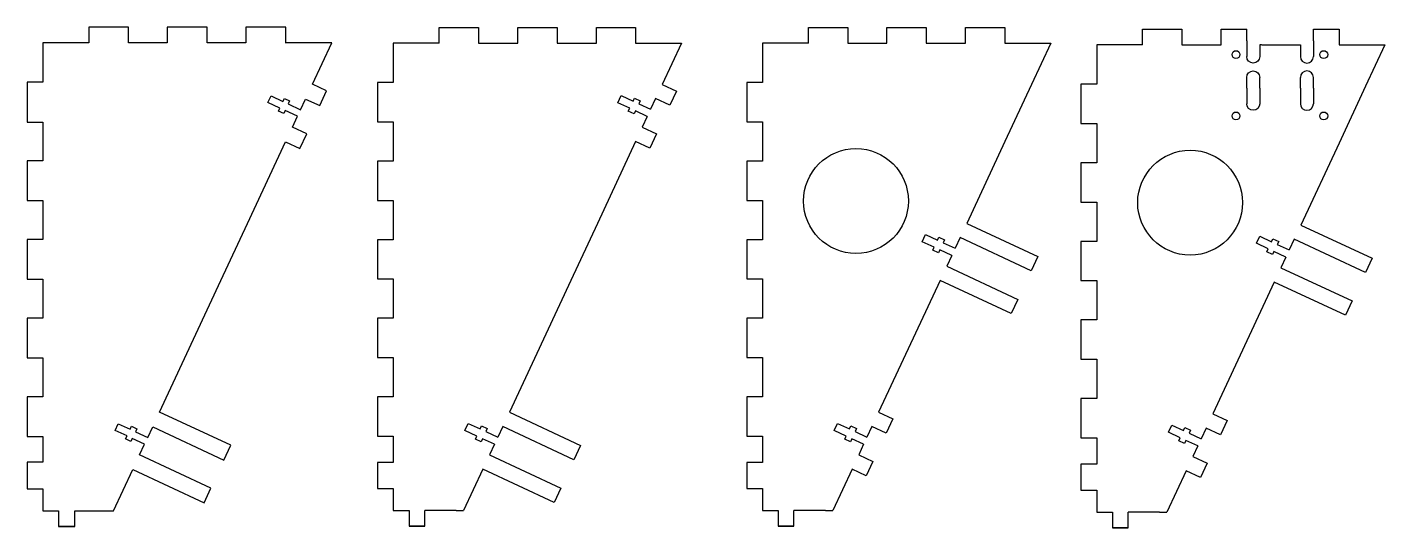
# Model space of a CAD drawing. Header units: millimetres. Extents: x -118 to 856, y -40 to 612.
# Drawn here: x -118 to 400, y -25 to 166 of the extents above; entities that cross this region are included whole.
import ezdxf

# ---------------------------------------------------------------- set-up
doc = ezdxf.new("R2010")
doc.units = ezdxf.units.MM
doc.layers.add('Holes', color=1, linetype='Continuous')

# ---------------------------------------------------------------- blocks, each defined once
blk = doc.blocks.new('Side Panel')
for points in [[(17.48, 6), (32.48, 6)], [(17.48, 0), (17.48, 6)], [(32.48, 6), (32.48, 0)], [(47.48, 0), (47.48, 6)], [(47.48, 6), (62.48, 6)], [(62.48, 6), (62.48, 0)], [(77.48, 6), (92.48, 6)], [(77.48, 0), (77.48, 6)], [(92.48, 6), (92.48, 0)], [(92.48, 6), (92.48, 0)], [(17.48, 0), (0, 0)], [(0, 0), (0, -15)], [(32.48, 0), (47.48, 0)], [(62.48, 0), (77.48, 0)], [(92.48, 0), (109.95, 0)], [(109.95, 0), (102.61, -15.74)], [(0, -15), (-6, -15)], [(-6, -15), (-6, -30)], [(85.67, -22.74), (86.94, -20.02)], [(86.94, -20.02), (91.47, -22.13)], [(102.61, -15.74), (108.05, -18.28)], [(108.05, -18.28), (105.51, -23.72)], [(90.2, -24.85), (85.67, -22.74)], [(89.67, -25.98), (90.2, -24.85)], [(91.47, -22.13), (92, -21)], [(92.37, -25.86), (91.85, -27)], [(92, -21), (94.17, -22.01)], [(96.91, -27.98), (92.37, -25.86)], [(94.17, -22.01), (93.64, -23.15)], [(93.64, -23.15), (98.17, -25.26)], [(100.08, -21.18), (98.17, -25.26)], [(105.51, -23.72), (100.08, -21.18)], [(-6, -30), (0, -30)], [(0, -30), (0, -45)], [(91.85, -27), (89.67, -25.98)], [(96.91, -27.98), (95, -32.06)], [(95, -32.06), (100.44, -34.59)], [(100.44, -34.59), (97.91, -40.03)], [(92.47, -37.49), (77.89, -68.77)], [(97.91, -40.03), (92.47, -37.49)], [(0, -45), (-6, -45)], [(-6, -45), (-6, -60)], [(-6, -60), (0, -60)], [(0, -60), (0, -75)], [(77.89, -68.77), (67.74, -90.52)], [(0, -75), (-6, -75)], [(-6, -75), (-6, -90)], [(-6, -90), (0, -90)], [(0, -90), (0, -105)], [(67.74, -90.52), (44.29, -140.82)], [(-6, -105), (-6, -120)], [(0, -105), (-6, -105)], [(-6, -120), (0, -120)], [(0, -120), (0, -135)], [(0, -135), (-6, -135)], [(-6, -135), (-6, -150)], [(44.29, -140.82), (71.47, -153.5)], [(-6, -150), (0, -150)], [(0, -150), (0, -160)], [(27.34, -147.82), (28.61, -145.1)], [(31.87, -149.93), (27.34, -147.82)], [(28.61, -145.1), (33.14, -147.21)], [(31.35, -151.06), (31.87, -149.93)], [(33.14, -147.21), (33.67, -146.08)], [(33.67, -146.08), (35.84, -147.09)], [(35.84, -147.09), (35.32, -148.23)], [(35.32, -148.23), (39.85, -150.34)], [(41.75, -146.26), (39.85, -150.34)], [(68.94, -158.94), (41.75, -146.26)], [(33.52, -152.08), (31.35, -151.06)], [(34.05, -150.94), (33.52, -152.08)], [(38.58, -153.06), (34.05, -150.94)], [(38.58, -153.06), (36.68, -157.14)], [(71.47, -153.5), (68.94, -158.94)], [(-6, -160), (-6, -170)], [(0, -160), (-6, -160)], [(36.68, -157.14), (63.87, -169.81)], [(34.14, -162.57), (26.8, -178.32)], [(61.33, -175.25), (34.14, -162.57)], [(-6, -170), (0, -170)], [(0, -170), (0, -178.32)], [(63.87, -169.81), (61.33, -175.25)], [(0, -178.32), (6, -178.32)], [(6, -178.32), (6, -184.32)], [(12, -184.32), (12, -178.32)], [(24, -178.32), (12, -178.32)], [(24, -178.32), (26.8, -178.32)], [(12, -184.32), (6, -184.32)], [(6, -184.32), (12, -184.32)]]:
    blk.add_lwpolyline(points)
blk = doc.blocks.new('M3 Bolt Nut Slot')
for p, q in [((-12.4, -3), (-12.4, 0)), ((-12.4, 0), (-7.4, 0)), ((-7.4, 0), (-7.4, 1.25)), ((-7.4, 1.25), (-5, 1.25)), ((-5, 1.25), (-5, 0)), ((-5, 0), (0, 0)), ((-7.4, -3), (-12.4, -3)), ((-7.4, -4.25), (-7.4, -3)), ((-5, -4.25), (-7.4, -4.25)), ((0, -3), (-5, -3)), ((-5, -3), (-5, -4.25))]:
    blk.add_line(p, q)
blk = doc.blocks.new('Right Inner Support')
for p, q in [((17.48, 0), (17.48, 6)), ((17.48, 6), (32.48, 6)), ((32.48, 6), (32.48, 0)), ((47.48, 0), (47.48, 6)), ((47.48, 6), (62.48, 6)), ((62.48, 6), (62.48, 0)), ((77.48, 0), (77.48, 6)), ((77.48, 6), (92.48, 6)), ((92.48, 6), (92.48, 0)), ((92.48, 6), (92.48, 0)), ((17.48, 0), (0, 0)), ((0, 0), (0, -15)), ((32.48, 0), (47.48, 0)), ((62.48, 0), (77.48, 0)), ((92.48, 0), (109.95, 0)), ((109.95, 0), (102.61, -15.74)), ((0, -15), (-6, -15)), ((-6, -15), (-6, -30)), ((102.61, -15.74), (92.47, -37.49)), ((-6, -30), (0, -30)), ((0, -30), (0, -45)), ((92.47, -37.49), (77.89, -68.77)), ((0, -45), (-6, -45)), ((-6, -45), (-6, -60)), ((-6, -60), (0, -60)), ((0, -60), (0, -75)), ((77.89, -68.77), (105.08, -81.44)), ((0, -75), (-6, -75)), ((-6, -75), (-6, -90)), ((75.35, -74.2), (73.45, -78.28)), ((102.54, -86.88), (75.35, -74.2)), ((72.18, -81), (70.28, -85.08)), ((105.08, -81.44), (102.54, -86.88)), ((70.28, -85.08), (97.47, -97.76)), ((-6, -90), (0, -90)), ((0, -90), (0, -105)), ((67.74, -90.52), (44.29, -140.82)), ((94.93, -103.2), (67.74, -90.52)), ((97.47, -97.76), (94.93, -103.2)), ((0, -105), (-6, -105)), ((-6, -105), (-6, -120)), ((-6, -120), (0, -120)), ((0, -120), (0, -135)), ((0, -135), (-6, -135)), ((-6, -135), (-6, -150)), ((44.29, -140.82), (49.72, -143.36)), ((49.72, -143.36), (47.19, -148.8)), ((-6, -150), (0, -150)), ((0, -150), (0, -160)), ((41.75, -146.26), (39.85, -150.34)), ((47.19, -148.8), (41.75, -146.26)), ((38.58, -153.06), (36.68, -157.14)), ((0, -160), (-6, -160)), ((-6, -160), (-6, -170)), ((36.68, -157.14), (42.12, -159.67)), ((42.12, -159.67), (39.58, -165.11)), ((34.14, -162.57), (26.8, -178.32)), ((39.58, -165.11), (34.14, -162.57)), ((-6, -170), (0, -170)), ((0, -170), (0, -178.32)), ((6, -178.32), (6, -184.32)), ((12, -184.32), (12, -178.32)), ((24, -178.32), (12, -178.32)), ((24, -178.32), (26.8, -178.32)), ((6, -184.32), (12, -184.32))]:
    blk.add_line(p, q)
for points in [[(0, -178.32), (6, -178.32)], [(12, -184.32), (6, -184.32)]]:
    blk.add_lwpolyline(points)
at = {"layer": 'Holes'}
blk.add_circle((35.65, -60.24), 20, dxfattribs=at)
at = {"rotation": 335}
for p in [(73.45, -78.28), (39.85, -150.34)]:
    blk.add_blockref('M3 Bolt Nut Slot', p, dxfattribs=at)
blk = doc.blocks.new('Left Inner Support')
for p, q in [((17.48, 0), (17.48, 6)), ((17.48, 6), (32.48, 6)), ((32.48, 6), (32.48, 0)), ((47.48, 0), (47.48, 6)), ((47.48, 6), (57.23, 6)), ((57.23, 1.5), (57.23, 6)), ((82.73, 1.5), (82.73, 6)), ((82.73, 6), (82.83, 6)), ((82.83, 6), (92.48, 6)), ((92.48, 6), (92.48, 0)), ((17.48, 0), (0, 0)), ((0, 0), (0, -15)), ((57.23, 1.5), (57.23, -4.5)), ((82.73, 1.5), (82.73, -4.5)), ((32.48, 0), (47.48, 0)), ((62.88, 0), (62.23, 0)), ((62.23, 0), (62.23, -4.5)), ((62.98, 0), (76.98, 0)), ((76.88, 0), (77.73, 0)), ((77.73, 0), (77.73, -4.5)), ((92.48, 0), (109.95, 0)), ((109.95, 0), (102.61, -15.74)), ((0, -15), (-6, -15)), ((-6, -15), (-6, -30)), ((102.61, -15.74), (92.47, -37.49)), ((-6, -30), (0, -30)), ((0, -30), (0, -45)), ((92.47, -37.49), (77.89, -68.77)), ((0, -45), (-6, -45)), ((-6, -45), (-6, -60)), ((-6, -60), (0, -60)), ((0, -60), (0, -75)), ((77.89, -68.77), (105.08, -81.44)), ((0, -75), (-6, -75)), ((-6, -75), (-6, -90)), ((75.35, -74.2), (73.45, -78.28)), ((102.54, -86.88), (75.35, -74.2)), ((72.18, -81), (70.28, -85.08)), ((105.08, -81.44), (102.54, -86.88)), ((70.28, -85.08), (97.47, -97.76)), ((-6, -90), (0, -90)), ((0, -90), (0, -105)), ((67.74, -90.52), (44.29, -140.82)), ((94.93, -103.2), (67.74, -90.52)), ((97.47, -97.76), (94.93, -103.2)), ((0, -105), (-6, -105)), ((-6, -105), (-6, -120)), ((-6, -120), (0, -120)), ((0, -120), (0, -135)), ((0, -135), (-6, -135)), ((-6, -135), (-6, -150)), ((44.29, -140.82), (49.72, -143.36)), ((49.72, -143.36), (47.19, -148.8)), ((-6, -150), (0, -150)), ((0, -150), (0, -160)), ((41.75, -146.26), (39.85, -150.34)), ((47.19, -148.8), (41.75, -146.26)), ((38.58, -153.06), (36.68, -157.14)), ((0, -160), (-6, -160)), ((-6, -160), (-6, -170)), ((36.68, -157.14), (42.12, -159.67)), ((42.12, -159.67), (39.58, -165.11)), ((34.14, -162.57), (26.8, -178.32)), ((39.58, -165.11), (34.14, -162.57)), ((-6, -170), (0, -170)), ((0, -170), (0, -178.32)), ((6, -178.32), (6, -184.32)), ((12, -184.32), (12, -178.32)), ((24, -178.32), (12, -178.32)), ((24, -178.32), (26.8, -178.32)), ((6, -184.32), (12, -184.32))]:
    blk.add_line(p, q)
for points in [[(0, -178.32), (6, -178.32)], [(12, -184.32), (6, -184.32)]]:
    blk.add_lwpolyline(points)
at = {"extrusion": (0, 0, -1)}
blk.add_arc((-59.73, -4.5), 2.5, 180, 0, dxfattribs=at)
blk.add_arc((80.23, -4.5), 2.5, 180, 0)
at = {"layer": 'Holes'}
for p, q in [((57.23, -16.5), (57.23, -12.5)), ((62.23, -16.5), (62.23, -12.5)), ((77.73, -16.5), (77.73, -12.5)), ((82.73, -16.5), (82.73, -12.5)), ((57.23, -16.5), (57.23, -22.5)), ((62.23, -16.5), (62.23, -22.5)), ((77.73, -16.5), (77.73, -22.5)), ((82.73, -16.5), (82.73, -22.5))]:
    blk.add_line(p, q, dxfattribs=at)
for centre, radius in [((53.15, -3.75), 1.5), ((86.65, -3.75), 1.5), ((53.15, -27.15), 1.5), ((86.65, -27.15), 1.5), ((35.65, -60.24), 20)]:
    blk.add_circle(centre, radius, dxfattribs=at)
at = {"layer": 'Holes', "extrusion": (0, 0, -1)}
for centre, start, end in [((-59.73, -12.5), 0, 180), ((-59.73, -22.5), 180, 0)]:
    blk.add_arc(centre, 2.5, start, end, dxfattribs=at)
at = {"layer": 'Holes'}
for centre, start, end in [((80.23, -12.5), 0, 180), ((80.23, -22.5), 180, 0)]:
    blk.add_arc(centre, 2.5, start, end, dxfattribs=at)
at = {"rotation": 335}
for p in [(73.45, -78.28), (39.85, -150.34)]:
    blk.add_blockref('M3 Bolt Nut Slot', p, dxfattribs=at)

msp = doc.modelspace()

# ---------------------------------------------------------------- linework, layer by layer
msp.add_lwpolyline([(-94.17, 159.73), (-111.64, 159.73), (-111.64, 144.73), (-117.64, 144.73), (-117.64, 129.53), (-111.64, 129.53), (-111.64, 114.73), (-117.64, 114.73), (-117.64, 99.53), (-111.64, 99.53), (-111.64, 84.73), (-117.64, 84.73), (-117.64, 69.53), (-111.64, 69.53), (-111.64, 54.73), (-117.64, 54.73), (-117.64, 39.53), (-111.64, 39.53), (-111.64, 24.73), (-117.64, 24.73), (-117.64, 9.53), (-111.64, 9.53), (-111.64, -0.27), (-117.64, -0.27), (-117.64, -10.47), (-111.64, -10.47), (-111.64, -18.8), (-105.64, -18.8), (-105.64, -24.8), (-99.44, -24.8), (-99.44, -18.8), (-87.54, -18.8), (-84.68, -18.8), (-77.35, -3.08), (-50.16, -15.76), (-47.54, -10.14), (-74.73, 2.54), (-72.83, 6.62), (-77.54, 8.82), (-78.07, 7.68), (-80.07, 8.61), (-79.54, 9.75), (-84.07, 11.86), (-82.88, 14.4), (-78.35, 12.28), (-77.83, 13.42), (-75.83, 12.49), (-76.36, 11.35), (-71.65, 9.16), (-69.74, 13.23), (-42.56, 0.56), (-39.94, 6.17), (-67.12, 18.85), (-43.71, 69.07), (-33.57, 90.82), (-19.03, 122), (-13.59, 119.46), (-10.97, 125.08), (-16.41, 127.62), (-14.5, 131.7), (-19.22, 133.9), (-19.75, 132.76), (-21.74, 133.69), (-21.21, 134.83), (-25.74, 136.94), (-24.56, 139.48), (-20.03, 137.36), (-19.5, 138.5), (-17.51, 137.57), (-18.03, 136.43), (-13.32, 134.24), (-11.42, 138.31), (-5.98, 135.78), (-3.36, 141.4), (-8.8, 143.93), (-1.43, 159.73), (-18.97, 159.73), (-18.97, 165.73), (-34.17, 165.73), (-34.17, 159.73), (-48.97, 159.73), (-48.97, 165.73), (-64.17, 165.73), (-64.17, 159.73), (-78.97, 159.73), (-78.97, 165.73), (-94.17, 165.73)], close=True)
for points in [[(-19.07, 165.63), (-19.07, 159.63)], [(-105.54, -24.7), (-99.54, -24.7)]]:
    msp.add_lwpolyline(points)

# ---------------------------------------------------------------- block references
for name, p in [('Side Panel', (22.08, 159.63)), ('Right Inner Support', (162.98, 159.63)), ('Left Inner Support', (290.49, 159))]:
    msp.add_blockref(name, p)

doc.saveas('drawing.dxf')
